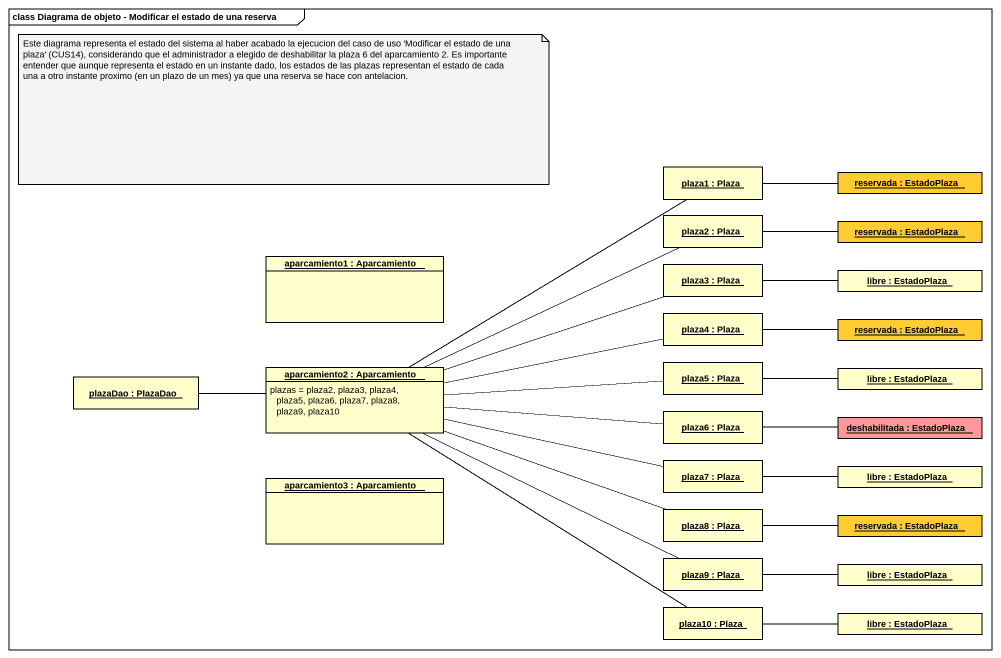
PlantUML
@startuml
mainframe class Diagrama de objeto - Modificar el estado de una reserva
hide circle
hide empty members
object "plaza1 : Plaza" as plaza1
object "reservada : EstadoPlaza" as reservada #FFCC33
object "plaza2 : Plaza" as plaza2
object "reservada : EstadoPlaza" as reservada_2 #FFCC33
object "aparcamiento1 : Aparcamiento" as aparcamiento1
object "plaza3 : Plaza" as plaza3
object "libre : EstadoPlaza" as libre
object "plaza4 : Plaza" as plaza4
object "reservada : EstadoPlaza" as reservada_3 #FFCC33
object "aparcamiento2 : Aparcamiento" as aparcamiento2 {
  plazas = plaza2, plaza3, plaza4, plaza5, plaza6, plaza7, plaza8, plaza9, plaza10
}
object "plaza5 : Plaza" as plaza5
object "libre : EstadoPlaza" as libre_2
object "plazaDao : PlazaDao" as plazaDao
object "plaza6 : Plaza" as plaza6
object "deshabilitada : EstadoPlaza" as deshabilitada #FF9999
object "aparcamiento3 : Aparcamiento" as aparcamiento3
object "plaza7 : Plaza" as plaza7
object "libre : EstadoPlaza" as libre_3
object "plaza8 : Plaza" as plaza8
object "reservada : EstadoPlaza" as reservada_4 #FFCC33
object "plaza9 : Plaza" as plaza9
object "libre : EstadoPlaza" as libre_4
object "plaza10 : Plaza" as plaza10
object "libre : EstadoPlaza" as libre_5
plaza1 -right- reservada
plaza2 -right- reservada_2
plaza3 -right- libre
plaza4 -right- reservada_3
aparcamiento2 -up- plaza1
aparcamiento2 -right- plaza2
aparcamiento2 -right- plaza3
aparcamiento2 -right- plaza4
aparcamiento2 -right- plaza5
aparcamiento2 -right- plaza6
aparcamiento2 -right- plaza7
aparcamiento2 -right- plaza8
aparcamiento2 -right- plaza9
aparcamiento2 -- plaza10
plaza5 -right- libre_2
plazaDao -right- aparcamiento2
deshabilitada -left- plaza6
plaza7 -right- libre_3
plaza8 -right- reservada_4
plaza9 -right- libre_4
plaza10 -right- libre_5
note as N1
  Este diagrama representa el estado del sistema al haber acabado la ejecucion del caso de uso 'Modificar el estado de una plaza' (CUS14), considerando que el administrador a elegido de deshabilitar la plaza 6 del aparcamiento 2. Es importante entender que aunque representa el estado en un instante dado, los estados de las plazas representan el estado de cada una a otro instante proximo (en un plazo de un mes) ya que una reserva se hace con antelacion.
end note
@enduml
